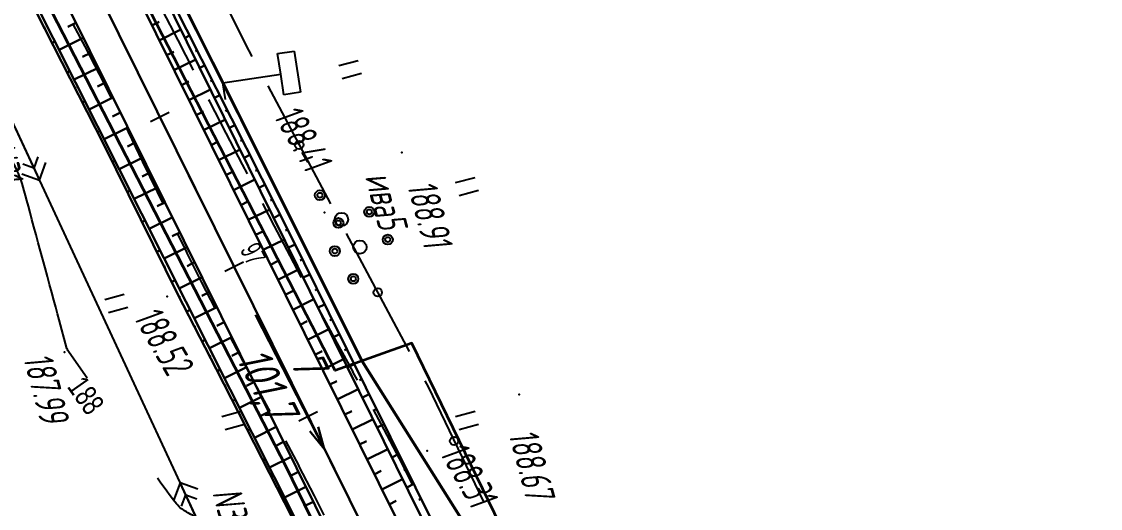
# Model space of a CAD drawing. Header units: millimetres. Extents: x -1799 to 6962, y -1020 to 4121.
# Drawn here: x 5416.4 to 5545.6, y 1723.6 to 1781.9 of the extents above; entities that cross this region are included whole.
import ezdxf

# ---------------------------------------------------------------- set-up
doc = ezdxf.new("R2010")
doc.units = ezdxf.units.MM
doc.linetypes.add('CONTI', pattern=[0])
doc.linetypes.add('STROT', pattern=[1.7, 0.5, -1.2])
for name, color, linetype, lineweight in [('10', 1, 'Continuous', 35), ('КОПИЯ_ОСЬ_13_ОТКОСЫ', 7, 'Continuous', 30), ('ОСЬ_ВЕРХ_ПОКРЫТИЯ_ГРАНИЦЫ_ПОЛОС', 7, 'Continuous', 30), ('ОСЬ_ВЕРХ_ПОКРЫТИЯ_ОСЬ', 1, 'Continuous', 30), ('Уклоны ПЧ', 5, 'Continuous', 30)]:
    doc.layers.add(name, color=color, linetype=linetype, lineweight=lineweight)
for name, color, linetype in [('_Ростелеком', 6, 'Continuous'), ('GOR_BDEFAULT', 212, 'CONTI'), ('NAD_MDEFAULT', 7, 'CONTI'), ('PI_OTDEFAULT', 172, 'CONTI'), ('PI_TTDEFAULT', 5, 'CONTI'), ('PLN_O', 7, 'CONTI'), ('SIT_LDEFAULT', 7, 'CONTI'), ('USLZNDEFAULT', 7, 'CONTI'), ('ZAPSKDEFAULT', 7, 'CONTI'), ('КОПИЯ_ОСЬ_ТАНГЕНСЫ', 1, 'Continuous'), ('ОСЬ_ВЕРХ_ПОКРЫТИЯ_ПИКЕТЫ', 1, 'Continuous'), ('ОСЬ_ВЕРХ_ПОКРЫТИЯ_ТАНГЕНСЫ', 1, 'Continuous'), ('разметка', 7, 'Continuous')]:
    doc.layers.add(name, color=color, linetype=linetype)
doc.styles.add('eskd', font='spds.shx', dxfattribs={"width": 1.2, "oblique": 15})
doc.styles.add('SHRFT', font='TXT', dxfattribs={"width": 3.5})
doc.styles.get("Standard").update_dxf_attribs({"font": 'arial.ttf'})
doc.styles.add('STYLE1', font='romand.shx', dxfattribs={"width": 0.9})
doc.styles.add('ГОСТ', font='', dxfattribs={"oblique": 15, "height": 4})
doc.styles.get('ГОСТ').set_extended_font_data('GOST type A')
doc.linetypes.add('кабель_связи_проект.', pattern='A,10,-1,["/",STYLE1,S=3,R=0,X=0,Y=-1.5],-4.1', length=15.1)

# ---------------------------------------------------------------- blocks, each defined once
blk = doc.blocks.new('BL_2011')
at = {"color": 0}
for p, q in [((0, 0), (0, 2.4)), ((1.6, 0), (1.6, 2.4))]:
    blk.add_line(p, q, dxfattribs=at)
blk = doc.blocks.new('BL_2009')
at = {"color": 0}
for centre, radius in [((0, 3.46), 0.6), ((0, 3.46), 0.3), ((0, 0), 0.8), ((-3.46, -1.74), 0.6), ((3.46, -1.74), 0.6), ((-3.46, -1.74), 0.3), ((3.46, -1.74), 0.3)]:
    blk.add_circle(centre, radius, dxfattribs=at)
blk = doc.blocks.new('BL_13')
at = {"color": 0}
for p, q in [((-2.5, 7), (-2.5, 9)), ((-2.5, 9), (2.5, 9)), ((2.5, 9), (2.5, 7)), ((0, 7), (-2.5, 7)), ((0, 0), (0, 7)), ((2.5, 7), (0, 7)), ((2, 0), (0, 0))]:
    blk.add_line(p, q, dxfattribs=at)
blk = doc.blocks.new('Стрелка')
at = {"layer": 'Уклоны ПЧ', "ltscale": 2}
for points in [[(-0.02, -0.05), (-0.02, 17.97)], [(-0.02, -0.05), (-0.58, 2.62)], [(-0.02, -0.05), (0.53, 2.62)]]:
    blk.add_lwpolyline(points, dxfattribs=at)

msp = doc.modelspace()

# ---------------------------------------------------------------- linework, layer by layer
at = {"layer": '10'}
for points in [[(5555.12, 1526.56), (5526.34, 1586.47), (5535.67, 1590.45), (5514.09, 1638.62), (5463.12, 1743.4), (5453.94, 1740.13), (5420.84, 1804.41), (5378.18, 1887.04), (5361.37, 1930.11), (5358.73, 1940.2), (5339.65, 2013.08), (5325.07, 2129.02), (5322.05, 2188.34), (5318.67, 2267.19)], [(5341.46, 1923.57), (5344.83, 1915.37), (5350.36, 1916.35), (5350.43, 1915.9), (5344.99, 1914.95), (5363.49, 1869.85), (5401.59, 1796.88), (5411.51, 1799.6), (5415.89, 1791.1), (5448.07, 1728.59), (5455.39, 1713.54), (5485.17, 1652.33), (5516.09, 1583.56), (5516.09, 1583.56), (5552.87, 1504.53)], [(5791.36, 869.79), (5791.99, 953.6), (5769.21, 1029.84), (5768.9, 1032.77), (5755.35, 1076.21), (5685.51, 1227.89), (5683.12, 1232.24), (5612.57, 1360.39), (5593.27, 1384.3), (5577.58, 1419.6), (5542.45, 1502.97), (5552.87, 1504.53), (5516.09, 1583.56), (5516.09, 1583.56), (5485.17, 1652.33), (5455.39, 1713.54), (5448.07, 1728.59), (5415.89, 1791.1), (5411.51, 1799.6), (5401.59, 1796.88), (5363.49, 1869.85), (5344.99, 1914.95)]]:
    msp.add_lwpolyline(points, dxfattribs=at)
at = {"layer": '_Ростелеком', "linetype": 'кабель_связи_проект.', "ltscale": 0.25, "const_width": 0.35}
msp.add_lwpolyline([(5560.94, 1529), (5544.16, 1562.92), (5531.54, 1588.65), (5522.56, 1614.79), (5507.89, 1645.66), (5488.97, 1684.79), (5475.23, 1712.55), (5457.14, 1741.27), (5442.3, 1770.95), (5426.31, 1802.79), (5412.68, 1830.25), (5397.4, 1860.08), (5385.27, 1884.28), (5363.37, 1935.71), (5353.89, 1969.35), (5347.79, 1998.5), (5341.48, 2033.11), (5334.72, 2075.01), (5330.13, 2113.03), (5327.21, 2148.15), (5324.18, 2191.73), (5322.74, 2230.82)], dxfattribs=at)
at = {"layer": 'GOR_BDEFAULT', "color": 212, "elevation": 188, "flags": 128}
for points in [[(5424.22, 1739.24), (5422.07, 1742.3), (5421.97, 1742.42), (5421.9, 1742.53), (5421.85, 1742.65), (5421.8, 1742.78), (5420.87, 1746.22), (5420.67, 1746.93), (5420.46, 1747.72), (5420.23, 1748.57), (5419.98, 1749.48), (5419.73, 1750.43), (5419.46, 1751.41), (5419.19, 1752.42), (5418.92, 1753.43), (5418.64, 1754.44), (5418.37, 1755.43), (5418.11, 1756.4), (5417.85, 1757.34), (5417.61, 1758.22), (5417.39, 1759.05), (5417.18, 1759.81), (5416.99, 1760.49), (5416.83, 1761.09), (5416.68, 1761.63), (5416.54, 1762.1), (5416.42, 1762.52), (5416.3, 1762.88), (5416.2, 1763.2), (5416.1, 1763.49), (5416, 1763.74), (5415.9, 1763.97), (5415.81, 1764.18), (5415.7, 1764.37), (5415.6, 1764.56), (5415.48, 1764.75), (5415.36, 1764.95), (5415.22, 1765.15), (5415.07, 1765.37), (5414.91, 1765.6), (5414.74, 1765.84), (5414.56, 1766.09), (5414.38, 1766.35), (5414.19, 1766.62), (5414, 1766.9), (5413.81, 1767.19), (5413.62, 1767.48), (5413.43, 1767.79), (5413.24, 1768.09), (5413.06, 1768.41), (5412.88, 1768.73), (5412.71, 1769.06), (5412.54, 1769.39), (5412.39, 1769.72), (5412.24, 1770.06), (5412.1, 1770.4), (5411.97, 1770.73), (5411.84, 1771.07), (5411.72, 1771.39), (5411.6, 1771.72), (5411.49, 1772.03), (5411.38, 1772.34), (5411.28, 1772.63), (5411.18, 1772.92), (5411.09, 1773.19), (5411, 1773.44), (5410.91, 1773.68), (5410.83, 1773.9), (5410.74, 1774.1), (5410.66, 1774.29), (5410.56, 1774.47), (5410.46, 1774.63), (5410.35, 1774.79), (5410.22, 1774.94), (5410.08, 1775.08), (5409.91, 1775.23), (5409.73, 1775.37), (5409.52, 1775.51), (5409.28, 1775.65), (5409.01, 1775.8), (5408.71, 1775.95), (5408.37, 1776.12), (5408, 1776.29), (5407.59, 1776.47), (5407.15, 1776.66), (5406.7, 1776.85), (5406.22, 1777.04), (5405.73, 1777.24), (5405.24, 1777.43), (5404.75, 1777.63), (5404.26, 1777.81), (5403.78, 1778), (5403.32, 1778.17), (5402.88, 1778.34), (5402.46, 1778.5), (5402.08, 1778.64), (5401.74, 1778.77)], [(5470.21, 1676.81), (5469.61, 1677.66), (5469.53, 1677.78), (5469.44, 1677.9), (5469.34, 1678.04), (5469.24, 1678.19), (5469.14, 1678.34), (5469.03, 1678.5), (5468.92, 1678.67), (5468.8, 1678.84), (5468.68, 1679.01), (5468.56, 1679.19), (5468.44, 1679.38), (5468.32, 1679.56), (5468.19, 1679.74), (5468.07, 1679.93), (5467.94, 1680.11), (5467.82, 1680.3), (5467.7, 1680.48), (5467.57, 1680.66), (5467.45, 1680.84), (5467.33, 1681.02), (5467.22, 1681.2), (5467.1, 1681.37), (5466.99, 1681.55), (5466.88, 1681.72), (5466.77, 1681.89), (5466.67, 1682.05), (5466.56, 1682.22), (5466.47, 1682.38), (5466.37, 1682.54), (5466.28, 1682.69), (5466.2, 1682.84), (5466.12, 1682.99), (5466.04, 1683.14), (5465.96, 1683.29), (5465.89, 1683.43), (5465.82, 1683.58), (5465.74, 1683.73), (5465.67, 1683.88), (5465.6, 1684.03), (5465.52, 1684.18), (5465.44, 1684.33), (5465.36, 1684.49), (5465.28, 1684.66), (5465.19, 1684.82), (5465.09, 1685), (5465, 1685.18), (5464.89, 1685.36), (5464.78, 1685.55), (5464.67, 1685.75), (5464.55, 1685.95), (5464.43, 1686.15), (5464.3, 1686.36), (5464.18, 1686.57), (5464.05, 1686.78), (5463.92, 1687), (5463.78, 1687.22), (5463.65, 1687.43), (5463.51, 1687.65), (5463.38, 1687.87), (5463.24, 1688.09), (5463.11, 1688.3), (5462.98, 1688.52), (5462.84, 1688.74), (5462.71, 1688.95), (5462.58, 1689.17), (5462.45, 1689.38), (5462.32, 1689.59), (5462.18, 1689.81), (5462.05, 1690.02), (5461.92, 1690.23), (5461.8, 1690.44), (5461.67, 1690.65), (5461.54, 1690.86), (5461.41, 1691.06), (5461.28, 1691.27), (5461.16, 1691.48), (5461.03, 1691.68), (5460.9, 1691.89), (5460.78, 1692.1), (5460.65, 1692.3), (5460.53, 1692.5), (5460.4, 1692.71), (5460.28, 1692.91), (5460.16, 1693.11), (5460.03, 1693.31), (5459.91, 1693.51), (5459.79, 1693.71), (5459.67, 1693.91), (5459.55, 1694.11), (5459.42, 1694.31), (5459.3, 1694.51), (5459.18, 1694.7), (5459.06, 1694.9), (5458.94, 1695.09), (5458.82, 1695.29), (5458.7, 1695.48), (5458.59, 1695.68), (5458.47, 1695.87), (5458.35, 1696.06), (5458.23, 1696.25), (5458.11, 1696.45), (5457.99, 1696.63), (5457.87, 1696.82), (5457.75, 1697.01), (5457.63, 1697.2), (5457.51, 1697.38), (5457.39, 1697.57), (5457.28, 1697.75), (5457.16, 1697.94), (5457.04, 1698.12), (5456.92, 1698.3), (5456.8, 1698.48), (5456.68, 1698.66), (5456.56, 1698.84), (5456.44, 1699.02), (5456.32, 1699.2), (5456.21, 1699.38), (5456.09, 1699.55), (5455.97, 1699.73), (5455.85, 1699.9), (5455.74, 1700.08), (5455.62, 1700.25), (5455.51, 1700.43), (5455.39, 1700.6), (5455.28, 1700.77), (5455.16, 1700.94), (5455.05, 1701.11), (5454.94, 1701.28), (5454.83, 1701.45), (5454.71, 1701.62), (5454.6, 1701.79), (5454.49, 1701.96), (5454.38, 1702.13), (5454.27, 1702.29), (5454.16, 1702.46), (5454.05, 1702.62), (5453.94, 1702.79), (5453.83, 1702.95), (5453.72, 1703.11), (5453.62, 1703.27), (5453.51, 1703.44), (5453.4, 1703.6), (5453.3, 1703.76), (5453.19, 1703.92), (5453.08, 1704.08), (5452.98, 1704.23), (5452.87, 1704.39), (5452.77, 1704.55), (5452.67, 1704.71), (5452.56, 1704.86), (5452.46, 1705.02), (5452.35, 1705.17), (5452.25, 1705.33), (5452.13, 1705.5), (5452.01, 1705.66), (5451.88, 1705.84), (5451.74, 1706.02), (5451.59, 1706.22), (5451.42, 1706.42), (5451.23, 1706.64), (5451.03, 1706.87), (5450.81, 1707.11), (5450.56, 1707.37), (5450.29, 1707.65), (5449.99, 1707.95), (5449.66, 1708.28), (5449.32, 1708.62), (5448.95, 1708.97), (5448.56, 1709.34), (5448.16, 1709.72), (5447.75, 1710.11), (5447.34, 1710.51), (5446.93, 1710.91), (5446.52, 1711.31), (5446.11, 1711.71), (5445.72, 1712.11), (5445.34, 1712.5), (5444.98, 1712.89), (5444.65, 1713.26), (5444.33, 1713.62), (5444.05, 1713.96), (5443.8, 1714.29), (5443.57, 1714.61), (5443.37, 1714.91), (5443.19, 1715.19), (5443.03, 1715.46), (5442.89, 1715.72), (5442.77, 1715.96), (5442.66, 1716.19), (5442.56, 1716.41), (5442.48, 1716.61), (5442.4, 1716.8), (5442.33, 1716.98), (5442.27, 1717.15), (5442.21, 1717.3), (5442.15, 1717.45), (5442.1, 1717.58), (5442.04, 1717.7), (5441.99, 1717.82), (5441.94, 1717.92), (5441.89, 1718.02), (5441.84, 1718.11), (5441.79, 1718.2), (5441.74, 1718.27), (5441.69, 1718.35), (5441.65, 1718.42), (5441.6, 1718.48), (5441.56, 1718.55), (5441.52, 1718.61), (5441.47, 1718.67), (5440.89, 1719.48), (5440.37, 1720.16), (5439.91, 1720.74), (5439.5, 1721.23), (5438.59, 1721.88), (5438.45, 1721.96), (5438.3, 1722.04), (5438.13, 1722.13), (5437.96, 1722.22), (5437.78, 1722.31), (5437.59, 1722.41), (5437.4, 1722.51), (5437.21, 1722.61), (5437.01, 1722.71), (5436.82, 1722.81), (5436.63, 1722.91), (5436.45, 1723.01), (5436.27, 1723.11), (5436.1, 1723.21), (5435.94, 1723.31), (5435.8, 1723.4), (5435.66, 1723.49), (5435.52, 1723.6), (5435.38, 1723.71), (5435.24, 1723.84), (5435.09, 1724), (5434.93, 1724.18), (5434.75, 1724.39), (5434.54, 1724.64), (5434.32, 1724.94), (5434.06, 1725.28), (5433.77, 1725.68), (5433.44, 1726.14), (5433.06, 1726.65), (5432.64, 1727.24)]]:
    msp.add_lwpolyline(points, dxfattribs=at)
at = {"layer": 'PI_TTDEFAULT', "color": 5}
for p in [(5461.91, 1766.25, 188.91), (5452.64, 1759.04, 188.41), (5433.79, 1748.99, 188.52), (5421.51, 1742.32, 187.99), (5475.96, 1737.28, 188.67), (5464.94, 1730.52, 188.31)]:
    msp.add_point(p, dxfattribs=at)
at = {"layer": 'PLN_O'}
for p, q in [((5436.82, 1792.05), (5443.18, 1779.16)), ((5443.18, 1779.16), (5443.95, 1777.72)), ((5445.84, 1774.2), (5453.37, 1760.08)), ((5455.25, 1756.55), (5462.78, 1742.43)), ((5464.66, 1738.9), (5465.04, 1738.18)), ((5465.04, 1738.18), (5471.63, 1724.5))]:
    msp.add_line(p, q, dxfattribs=at)
for centre in [(5449.61, 1767.14), (5459.02, 1749.49), (5468.16, 1731.7)]:
    msp.add_circle(centre, 0.5, dxfattribs=at)
at = {"layer": 'SIT_LDEFAULT', "color": 7}
for p, q in [((5435.12, 1779.68), (5433.25, 1783.26)), ((5422.5, 1781.58), (5423.93, 1778.91)), ((5436.97, 1776.1), (5435.12, 1779.68)), ((5423.94, 1778.91), (5425.68, 1775.6)), ((5425.68, 1775.6), (5427.14, 1772.71)), ((5438.92, 1772.34), (5438.81, 1772.55)), ((5440.88, 1768.57), (5438.93, 1772.34)), ((5415.13, 1770.17), (5438.72, 1719.44)), ((5415.55, 1769.26), (5418.5, 1762.92)), ((5428.92, 1769.12), (5429.12, 1768.71)), ((5429.12, 1768.71), (5430.86, 1765.13)), ((5442.81, 1764.81), (5440.87, 1768.57)), ((5417.83, 1764.37), (5416.5, 1764.85)), ((5418.31, 1765.7), (5417.83, 1764.37)), ((5418.5, 1762.92), (5419.28, 1765.04)), ((5430.86, 1765.13), (5432.6, 1761.51)), ((5443.41, 1763.67), (5442.82, 1764.81)), ((5416.38, 1763.69), (5418.5, 1762.92)), ((5432.6, 1761.51), (5433.27, 1760.13)), ((5446.66, 1757.41), (5445.24, 1760.12)), ((5448.53, 1753.86), (5446.66, 1757.41)), ((5435.02, 1756.54), (5436.14, 1754.25)), ((5436.13, 1754.25), (5437.92, 1750.68)), ((5449.91, 1751.26), (5448.52, 1753.86)), ((5437.92, 1750.68), (5439.51, 1747.6)), ((5452.27, 1746.92), (5451.82, 1747.76)), ((5454.16, 1743.45), (5452.27, 1746.92)), ((5441.38, 1744.06), (5441.7, 1743.45)), ((5441.7, 1743.45), (5443.67, 1739.76)), ((5456.06, 1739.99), (5454.16, 1743.45)), ((5443.67, 1739.76), (5445.66, 1736.05)), ((5456.6, 1738.98), (5456.05, 1739.99)), ((5445.66, 1736.05), (5446.09, 1735.24)), ((5459.79, 1733.07), (5458.51, 1735.46)), ((5461.61, 1729.6), (5459.8, 1733.07)), ((5447.98, 1731.71), (5449.56, 1728.71)), ((5449.55, 1728.71), (5451.39, 1725.14)), ((5463.15, 1726.6), (5461.61, 1729.6)), ((5435.35, 1726.69), (5434.57, 1724.57)), ((5438.3, 1720.35), (5435.35, 1726.69)), ((5437.47, 1725.92), (5435.35, 1726.69)), ((5435.54, 1723.91), (5436.02, 1725.24)), ((5436.02, 1725.24), (5437.35, 1724.76)), ((5451.39, 1725.14), (5452.55, 1722.83))]:
    msp.add_line(p, q, dxfattribs=at)
at = {"layer": 'КОПИЯ_ОСЬ_13_ОТКОСЫ'}
for points in [[(5363.61, 1925.17), (5364.8, 1922.06), (5366.01, 1918.96), (5367.78, 1914.6), (5369.58, 1910.25), (5370.35, 1908.43), (5371.53, 1905.69), (5372.72, 1902.96), (5374.41, 1899.15), (5376.13, 1895.35), (5377.37, 1892.63), (5378.62, 1889.93), (5379.88, 1887.22), (5381.15, 1884.52), (5382.65, 1881.37), (5385.02, 1876.42), (5387.62, 1871.03), (5392.43, 1861.15), (5490.25, 1663.91), (5494.46, 1655.35), (5498.63, 1646.77), (5504.82, 1633.89), (5554.48, 1530.69)], [(5355.21, 1923.41), (5356.59, 1919.83), (5358.02, 1916.26), (5360.32, 1910.66), (5362.9, 1904.64), (5364.42, 1901.18), (5365.96, 1897.73), (5367.71, 1893.89), (5369.48, 1890.06), (5370.98, 1886.87), (5372.49, 1883.69), (5374.22, 1880.07), (5376.06, 1876.28), (5377.95, 1872.4), (5381.71, 1864.76), (5483.08, 1660.37), (5487.27, 1651.84), (5491.42, 1643.29), (5497.62, 1630.42), (5516.7, 1590.76), (5547.05, 1526.58)], [(5384.37, 1883.86), (5384.79, 1882.95), (5386.96, 1878.48), (5390.27, 1871.78), (5394.95, 1862.4), (5399.47, 1853.47), (5403.61, 1845.26), (5417, 1818.41), (5430.26, 1791.5), (5483.33, 1683.88), (5493.47, 1663.37), (5496.63, 1656.94), (5499.76, 1650.5), (5503.09, 1643.62), (5509.7, 1629.9), (5522.07, 1604.44), (5526.47, 1595.46), (5544.17, 1559.59), (5557.35, 1532.62)], [(5430.26, 1791.5), (5483.33, 1683.88), (5493.47, 1663.37), (5496.63, 1656.94), (5499.76, 1650.5), (5503.09, 1643.62), (5509.71, 1629.9), (5522.07, 1604.44), (5526.47, 1595.46), (5544.17, 1559.59), (5557.35, 1532.62)], [(5430.7, 1791.72), (5439.71, 1773.86), (5448.74, 1756.02), (5453.16, 1747.05), (5457.6, 1738.09), (5466.5, 1720.18), (5475.37, 1702.25), (5484.16, 1684.29), (5492.99, 1666.34), (5497.36, 1657.3), (5501.69, 1648.25), (5510.15, 1630.11), (5518.88, 1612.12), (5522.56, 1604.68), (5526.97, 1595.7), (5527.4, 1594.8), (5530.94, 1587.62), (5532.25, 1584.92), (5532.69, 1584.02), (5538.86, 1571.46), (5541.5, 1566.07), (5543.27, 1562.48), (5545.05, 1558.9), (5545.49, 1558)], [(5417.17, 1785.01), (5426.23, 1767.18), (5435.1, 1749.25), (5439.68, 1740.36), (5448.79, 1722.56), (5453.33, 1713.65), (5462.39, 1695.81), (5471.24, 1677.88), (5480.25, 1660.03), (5484.64, 1651.08), (5488.99, 1642.11)], [(5417.52, 1785.18), (5462.51, 1695.87), (5480.31, 1660.06), (5484.92, 1650.69), (5489.47, 1641.29), (5502.64, 1613.81), (5514.23, 1589.57), (5531.66, 1552.46)], [(5417.52, 1785.18), (5462.51, 1695.87), (5480.31, 1660.06), (5484.92, 1650.69), (5489.47, 1641.29), (5502.64, 1613.81), (5514.23, 1589.57), (5531.66, 1552.46)], [(5422.87, 1781.77), (5421.9, 1781.28)], [(5431.95, 1781.45), (5432.83, 1781.89)], [(5419.13, 1781.16), (5419.24, 1781.22)], [(5432.84, 1779.66), (5435.46, 1780.96)], [(5420.03, 1779.37), (5420.36, 1779.54)], [(5423.76, 1779.97), (5420.87, 1778.54)], [(5436.49, 1780.23), (5435.95, 1779.96)], [(5424.65, 1778.18), (5423.68, 1777.7)], [(5433.73, 1777.87), (5434.6, 1778.3)], [(5437.39, 1778.45), (5437.21, 1778.36)], [(5420.94, 1777.59), (5421.05, 1777.65)], [(5434.62, 1776.08), (5437.23, 1777.37)], [(5438.29, 1776.66), (5437.72, 1776.37)], [(5421.84, 1775.81), (5422.16, 1775.97)], [(5425.54, 1776.39), (5422.66, 1774.97)], [(5422.75, 1774.03), (5422.86, 1774.08)], [(5426.43, 1774.6), (5425.47, 1774.12)], [(5435.51, 1774.28), (5436.38, 1774.72)], [(5439.19, 1774.87), (5439, 1774.78)], [(5427.31, 1772.81), (5424.46, 1771.39)], [(5436.4, 1772.49), (5439, 1773.78)], [(5440.1, 1773.09), (5439.49, 1772.78)], [(5423.66, 1772.24), (5423.96, 1772.4)], [(5441, 1771.31), (5440.8, 1771.2)], [(5424.56, 1770.46), (5424.66, 1770.51)], [(5428.2, 1771.01), (5427.25, 1770.54)], [(5437.29, 1770.7), (5438.15, 1771.13)], [(5438.17, 1768.91), (5440.77, 1770.19)], [(5425.47, 1768.68), (5425.76, 1768.82)], [(5429.09, 1769.22), (5426.26, 1767.82)], [(5441.9, 1769.52), (5441.26, 1769.2)], [(5429.98, 1767.43), (5429.04, 1766.96)], [(5439.06, 1767.12), (5439.93, 1767.55)], [(5442.81, 1767.74), (5442.59, 1767.63)], [(5426.37, 1766.89), (5426.47, 1766.94)], [(5439.95, 1765.33), (5442.54, 1766.61)], [(5427.26, 1765.1), (5427.56, 1765.25)], [(5430.87, 1765.64), (5428.06, 1764.25)], [(5443.71, 1765.95), (5443.03, 1765.61)], [(5431.76, 1763.85), (5430.82, 1763.38)], [(5440.84, 1763.53), (5441.7, 1763.96)], [(5444.61, 1764.17), (5444.39, 1764.05)], [(5428.14, 1763.31), (5428.25, 1763.36)], [(5441.73, 1761.74), (5444.31, 1763.02)], [(5445.51, 1762.38), (5444.8, 1762.02)], [(5429.03, 1761.51), (5429.36, 1761.68)], [(5432.64, 1762.06), (5429.86, 1760.68)], [(5429.92, 1759.72), (5430.03, 1759.78)], [(5433.53, 1760.26), (5432.61, 1759.8)], [(5442.62, 1759.95), (5443.48, 1760.38)], [(5446.42, 1760.6), (5446.18, 1760.48)], [(5434.42, 1758.47), (5431.66, 1757.1)], [(5443.51, 1758.16), (5446.08, 1759.43)], [(5447.32, 1758.81), (5446.57, 1758.43)], [(5430.81, 1757.93), (5431.16, 1758.1)], [(5431.69, 1756.14), (5431.81, 1756.19)], [(5435.31, 1756.68), (5434.39, 1756.22)], [(5444.39, 1756.37), (5445.25, 1756.79)], [(5445.28, 1754.57), (5447.84, 1755.84)], [(5448.22, 1757.03), (5447.97, 1756.9)], [(5432.58, 1754.34), (5432.96, 1754.53)], [(5436.2, 1754.89), (5433.46, 1753.53)], [(5449.12, 1755.24), (5448.33, 1754.85)], [(5446.17, 1752.78), (5447.03, 1753.21)], [(5450, 1753.45), (5449.74, 1753.32)], [(5433.47, 1752.55), (5433.59, 1752.61)], [(5437.09, 1753.1), (5436.18, 1752.64)], [(5447.06, 1750.99), (5449.61, 1752.26)], [(5434.35, 1750.76), (5434.76, 1750.96)], [(5437.98, 1751.3), (5435.26, 1749.96)], [(5450.88, 1751.65), (5450.1, 1751.27)], [(5438.87, 1749.51), (5437.96, 1749.06)], [(5447.95, 1749.2), (5448.8, 1749.62)], [(5451.77, 1749.86), (5451.51, 1749.73)], [(5435.24, 1748.97), (5435.38, 1749.04)], [(5448.84, 1747.41), (5451.38, 1748.67)], [(5452.65, 1748.06), (5451.87, 1747.68)], [(5436.16, 1747.19), (5436.55, 1747.39)], [(5439.75, 1747.72), (5437.06, 1746.39)], [(5437.08, 1745.41), (5437.21, 1745.48)], [(5440.64, 1745.93), (5439.75, 1745.48)], [(5449.73, 1745.62), (5450.57, 1746.04)], [(5453.54, 1746.27), (5453.28, 1746.14)], [(5441.53, 1744.14), (5438.86, 1742.81)], [(5450.61, 1743.82), (5453.15, 1745.08)], [(5454.43, 1744.48), (5453.64, 1744.09)], [(5437.99, 1743.63), (5438.35, 1743.82)], [(5438.91, 1741.86), (5439.03, 1741.92)], [(5442.42, 1742.35), (5441.53, 1741.9)], [(5451.5, 1742.03), (5452.35, 1742.45)], [(5455.32, 1742.69), (5455.05, 1742.56)], [(5439.82, 1740.08), (5440.15, 1740.25)], [(5443.31, 1740.55), (5440.66, 1739.24)], [(5452.39, 1740.24), (5454.92, 1741.49)], [(5456.2, 1740.9), (5455.41, 1740.5)], [(5457.09, 1739.1), (5456.83, 1738.97)], [(5440.73, 1738.3), (5440.85, 1738.35)], [(5444.2, 1738.76), (5443.31, 1738.32)], [(5453.28, 1738.45), (5454.12, 1738.87)], [(5454.17, 1736.66), (5456.69, 1737.91)], [(5441.65, 1736.52), (5441.95, 1736.67)], [(5445.09, 1736.97), (5442.46, 1735.67)], [(5457.98, 1737.31), (5457.18, 1736.91)], [(5445.97, 1735.18), (5445.1, 1734.75)], [(5455.06, 1734.87), (5455.9, 1735.28)], [(5458.88, 1735.52), (5458.61, 1735.39)], [(5442.56, 1734.74), (5442.66, 1734.79)], [(5455.95, 1733.07), (5458.46, 1734.32)], [(5443.47, 1732.96), (5443.75, 1733.1)], [(5446.86, 1733.39), (5444.26, 1732.1)], [(5459.77, 1733.73), (5458.95, 1733.33)], [(5444.38, 1731.18), (5444.47, 1731.22)], [(5447.75, 1731.6), (5446.88, 1731.17)], [(5456.83, 1731.28), (5457.67, 1731.7)], [(5460.66, 1731.94), (5460.38, 1731.81)], [(5457.72, 1729.49), (5460.23, 1730.73)], [(5461.55, 1730.15), (5460.72, 1729.74)], [(5445.29, 1729.4), (5445.55, 1729.53)], [(5448.64, 1729.8), (5446.06, 1728.52)], [(5446.2, 1727.62), (5446.29, 1727.66)], [(5449.53, 1728.01), (5448.67, 1727.59)], [(5458.61, 1727.7), (5459.45, 1728.11)], [(5462.44, 1728.36), (5462.16, 1728.22)], [(5450.42, 1726.22), (5447.86, 1724.95)], [(5459.5, 1725.91), (5462, 1727.14)], [(5463.33, 1726.57), (5462.49, 1726.15)], [(5447.11, 1725.84), (5447.35, 1725.96)], [(5464.22, 1724.78), (5463.94, 1724.64)], [(5448.03, 1724.06), (5448.1, 1724.1)], [(5451.31, 1724.43), (5450.45, 1724.01)], [(5460.39, 1724.11), (5461.22, 1724.53)]]:
    msp.add_lwpolyline(points, dxfattribs=at)
at = {"layer": 'КОПИЯ_ОСЬ_ТАНГЕНСЫ'}
msp.add_line((5350.93, 1935.82), (5491, 1653.39), dxfattribs=at)
at = {"layer": 'ОСЬ_ВЕРХ_ПОКРЫТИЯ_ГРАНИЦЫ_ПОЛОС'}
for points in [[(5363.61, 1925.17), (5364.8, 1922.06), (5366.01, 1918.96), (5367.78, 1914.6), (5369.58, 1910.25), (5370.35, 1908.43), (5371.53, 1905.69), (5372.72, 1902.96), (5374.41, 1899.15), (5376.13, 1895.35), (5377.37, 1892.63), (5378.62, 1889.93), (5379.88, 1887.22), (5381.15, 1884.52), (5382.65, 1881.37), (5385.02, 1876.42), (5387.62, 1871.03), (5392.43, 1861.15), (5490.25, 1663.91), (5494.46, 1655.35), (5498.63, 1646.77), (5504.82, 1633.89), (5554.48, 1530.69)], [(5355.21, 1923.41), (5356.59, 1919.83), (5358.02, 1916.26), (5360.32, 1910.66), (5362.9, 1904.64), (5364.42, 1901.18), (5365.96, 1897.73), (5367.71, 1893.89), (5369.48, 1890.06), (5370.98, 1886.87), (5372.49, 1883.69), (5374.22, 1880.07), (5376.06, 1876.28), (5377.95, 1872.4), (5381.71, 1864.76), (5483.08, 1660.37), (5487.27, 1651.84), (5491.42, 1643.29), (5497.62, 1630.42), (5516.7, 1590.76), (5547.05, 1526.58)]]:
    msp.add_lwpolyline(points, dxfattribs=at)
at = {"layer": 'ОСЬ_ВЕРХ_ПОКРЫТИЯ_ОСЬ'}
msp.add_lwpolyline([(5388.83, 1859.4), (5485.58, 1664.31), (5485.58, 1664.31, -0.002974), (5496.29, 1642.4), (5496.29, 1642.4), (5548.48, 1533.95)], format="xyb", dxfattribs=at)
at = {"layer": 'ОСЬ_ВЕРХ_ПОКРЫТИЯ_ПИКЕТЫ'}
for p, q in [((5431.8, 1769.94), (5434.04, 1771.05)), ((5440.69, 1752.03), (5442.93, 1753.14)), ((5440.69, 1752.03), (5442.93, 1753.14)), ((5449.57, 1734.11), (5451.81, 1735.22))]:
    msp.add_line(p, q, dxfattribs=at)
at = {"layer": 'ОСЬ_ВЕРХ_ПОКРЫТИЯ_ТАНГЕНСЫ'}
msp.add_line((5350.93, 1935.82), (5491, 1653.39), dxfattribs=at)
at = {"layer": 'разметка', "linetype": 'STROT', "lineweight": 30, "ltscale": 7}
msp.add_lwpolyline([(5312.42, 2282.39), (5316.25, 2195.85, 0.00256), (5318.53, 2149.66, 0.014826), (5323.04, 2096.1, 0.010268), (5326.56, 2070.09, 0.009124), (5335.38, 2019.61, 0.030208), (5352.49, 1943.31, 0.031045), (5370.98, 1896.35, 0.007877), (5388.83, 1859.4), (5485.72, 1664.05, -0.002974), (5496.16, 1642.67), (5549.56, 1531.69, -0.030398), (5568.22, 1487.87), (5596.29, 1412.46, 0.046344), (5628.25, 1343.37), (5666.66, 1274.79, -0.011361), (5709.24, 1194.5), (5740.22, 1132.76, -0.022225), (5757.31, 1096, -0.0221), (5770.2, 1057.73, -0.002395), (5778.88, 1028.93, -0.036323), (5794.38, 962.09, -0.038365), (5797.85, 870.98)], format="xyb", dxfattribs=at)

# ---------------------------------------------------------------- block references
at = {"layer": '_Ростелеком', "rotation": 278.6569722782696}
msp.add_blockref('BL_13', (5440.48, 1774.56), dxfattribs=at)
at = {"layer": 'USLZNDEFAULT', "color": 7, "rotation": 285}
for p in [(5454.67, 1758.23), (5456.88, 1754.91)]:
    msp.add_blockref('BL_2009', p, dxfattribs=at)
at = {"layer": 'ZAPSKDEFAULT', "color": 7, "rotation": 285}
for p in [(5454.35, 1776.64), (5468.35, 1762.64), (5426.35, 1748.64), (5440.35, 1734.64), (5468.35, 1734.64)]:
    msp.add_blockref('BL_2011', p, dxfattribs=at)
at = {"layer": 'Уклоны ПЧ', "rotation": 27.21369080327938}
msp.add_blockref('Стрелка', (5452.6, 1730.83), dxfattribs=at)

# ---------------------------------------------------------------- texts
at = {"layer": 'GOR_BDEFAULT', "color": 212, "style": 'SHRFT', "width": 0.75}
msp.add_text('188', height=2.625, rotation=305.0564, dxfattribs=at).set_placement((5421.74, 1738.2, 188))
at = {"layer": 'NAD_MDEFAULT', "color": 7, "style": 'eskd', "oblique": 10, "width": 0.8}
for s, p in [('N31', (5411.99, 1766.87)), ('ива5', (5457.47, 1763.35)), ('N32', (5439.18, 1725.5))]:
    msp.add_text(s, height=3.5, rotation=284.7308, dxfattribs=at).set_placement(p)
at = {"layer": 'PI_OTDEFAULT', "color": 172, "style": 'eskd', "oblique": 10, "width": 0.8}
for s, rotation, p in [('188.41', 300, (5446.45, 1770.63)), ('188.91', 285, (5462.51, 1762.31)), ('188.52', 300, (5429.69, 1746.53)), ('187.99', 285, (5416.52, 1741.66)), ('188.67', 285, (5474.65, 1732.54)), ('188.31', 300, (5466.34, 1730.28))]:
    msp.add_text(s, height=3.5, rotation=rotation, dxfattribs=at).set_placement(p)
at = {"layer": 'ОСЬ_ВЕРХ_ПОКРЫТИЯ_ПИКЕТЫ', "width": 0.6}
msp.add_text('97', height=2.5, rotation=296.3789, dxfattribs=at).set_placement((5442.49, 1754.59))
at = {"layer": 'Уклоны ПЧ', "style": 'ГОСТ', "oblique": 15}
for s, p in [('101,7', (5441.99, 1741.65)), ('7', (5448.41, 1741.23))]:
    msp.add_text(s, height=4, rotation=296.393, dxfattribs=at).set_placement(p)

doc.saveas('drawing.dxf')
